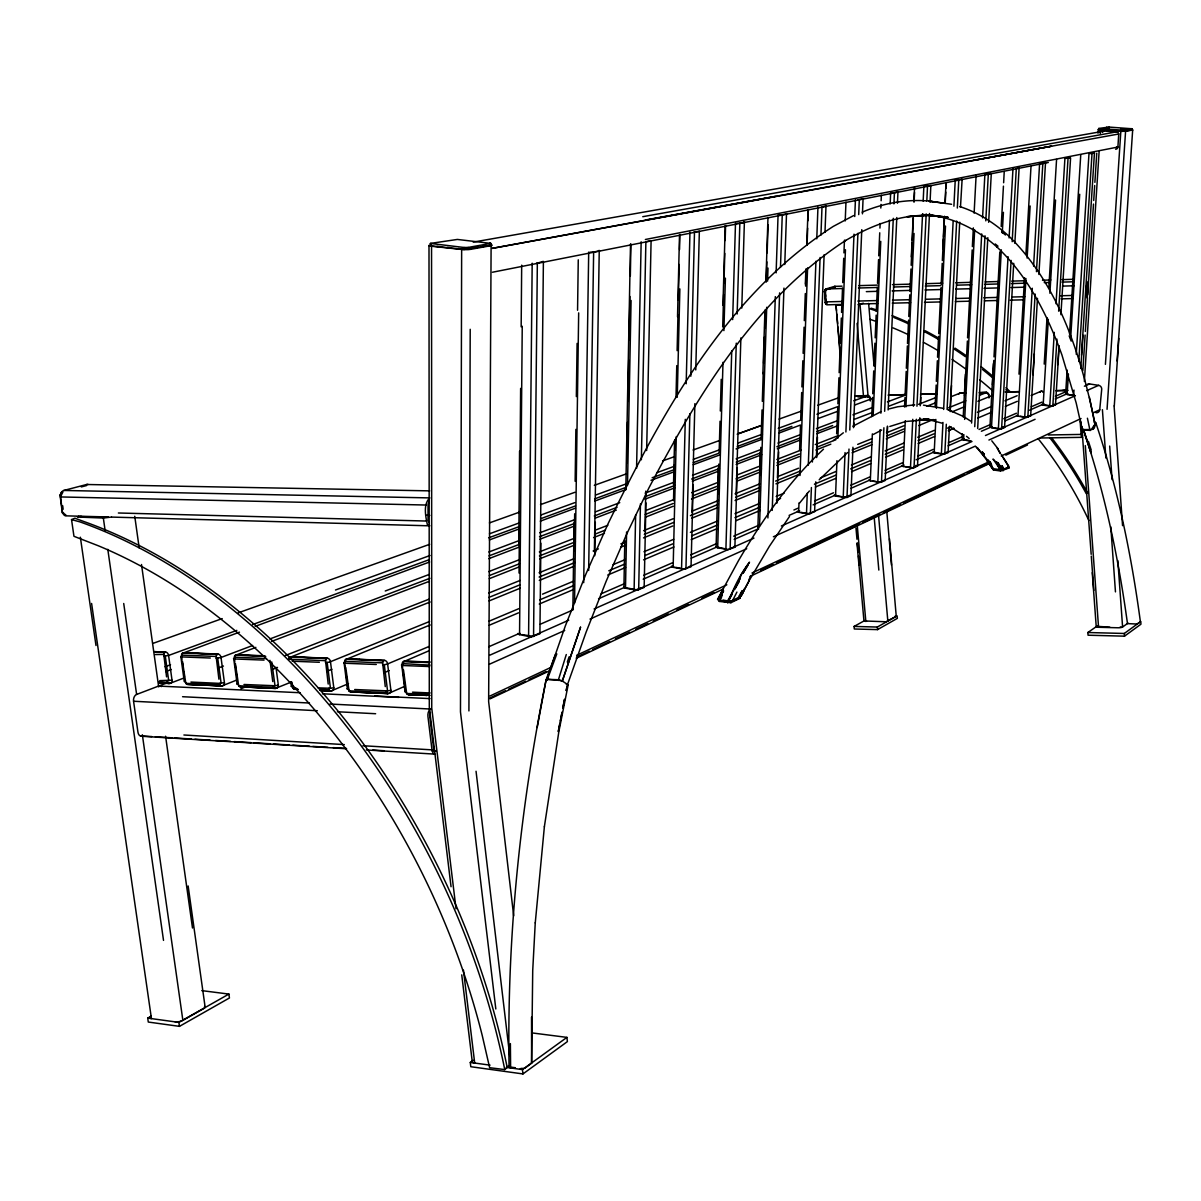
<?xml version="1.0" encoding="UTF-8"?>
<svg xmlns="http://www.w3.org/2000/svg" width="1201" height="1201" viewBox="0 0 1201 1201"><rect width="100%" height="100%" fill="white"/><g stroke="black" fill="none" stroke-linecap="round" stroke-linejoin="round"><path stroke-width="1.5" d="M429.808 525.768L427.421 524.897C425.679 516.79 422.902 504.075 429.823 497.905L63.803 490.458A5.525 4.023 -88.4 0 0 60.53 496.944L62.407 511.536A5.525 4.023 -88 0 0 67.076 515.875L108.21 516.985M430.078 245.049A6.305 0.841 0.7 0 0 431.549 246.235L461.649 249.448L460.478 711.893L495.818 1008.975M464.021 249.448L464.021 247.481L430.333 243.428L431.024 245.92L464.021 249.448L490.804 245.334L490.804 243.398L457.371 239.434L430.333 243.428M519.778 1069.235L524.897 1068.154L531.608 1063.185L532.719 970.528L535.256 922.803M468.15 249.403L468.165 247.436L490.804 243.398M468.915 710.932L470.207 329.299M490.023 242.842L490.804 245.334M489.438 244.479A6.245 0.826 0.9 0 1 491.104 245.65L488.642 701.609L513.683 915.823M518.787 543.528L519.568 451.066M519.042 573.057L519.433 527.014M519.943 468.585L520.634 388.373M521.159 326.807L521.684 265.166M539.895 633.122A3.573 1.096 1.9 0 1 539.414 633.933L531.292 636.935L519.553 634.653L522.24 326.252M528.59 636.725L532.178 263.214M533.559 636.545L537.342 263.139L543.287 261.368M540.06 573.823L543.392 261.938M539.91 633.558L540.885 543.182M574.093 522.225L572.862 609.477A3.453 1.021 2.2 0 1 573.342 609.132M574.153 551.124L574.678 513.773M575.144 481.286L575.88 429.373M576.345 396.585L577.096 343.411M577.561 310.248L578.266 259.836M574.543 603.097L578.672 312.891M583.701 582.665L588.7 252.105M588.655 570.49L593.639 252.03L599.719 250.769L599.044 250.378M594.375 551.875L599.239 250.919M594.765 555.733L595.306 522.3M623.919 587.169L624.82 540.285M625.796 489.693L630.51 244.133M626.216 489.498L626.337 483.883M626.727 463.271L627.523 422.046M627.913 401.434L628.708 360.21M629.114 339.598L629.94 296.497M630.33 275.885L630.945 243.998M643.481 586.568A3.318 0.961 2.7 0 1 643.736 587.649L636.635 590.246L625.496 588.205L626.592 531.968M627.492 485.444L631.08 300.49M634.113 590.051L635.629 515.154M636.575 468.345L641.154 241.791M638.677 589.916L640.448 503.804M641.364 459.773L645.883 241.731L651.092 240.695L646.648 450.54M644.922 531.458L645.778 491.134M644.156 587.334L645.943 502.859M673.521 484.634L674.572 440.272M677.529 316.899L679.511 234.645M673.521 500.712L674.377 464.877M674.737 449.895L674.962 440.091M675.998 397.456L676.764 365.614M677.124 350.647L677.965 315.052M678.325 300.07L679.181 264.49M679.541 249.508L679.901 234.48M690.35 565.806A3.213 0.886 3.1 0 1 690.665 566.827L683.985 569.244L673.145 567.322L676.298 436.533M677.244 397.306L679.871 288.931M681.552 569.064L685.291 419.344M686.176 383.78L689.959 232.183M685.936 568.944L689.884 413.639M690.83 376.213L694.493 232.138L699.357 231.177L695.754 369.923M692.061 512.422L694.884 403.656M691.04 566.527L693.157 484.739M510.38 1043.594L510.62 1067.974L509.074 1067.119L509.644 1066.068L507.107 1066.668M716.096 546.875L718.348 467.669M722.972 305.234L725.224 225.728M717.958 493.911L718.798 464.096M719.129 452.927L720.03 421.251M720.315 410.982L721.216 379.351M722.702 326.972L723.633 294.56M723.948 283.376L724.803 253.396M725.164 240.53L725.584 225.608M734.186 546.395A3.108 0.841 3.4 0 1 734.547 547.356L728.271 549.623L717.703 547.791L723.002 362.312M723.903 330.59L725.404 278.152M719.309 601.416L718.483 598.488L722.281 591.117L718.408 598.969L719.309 601.416L730.884 602.722L740.011 598.308L739.095 595.876M725.899 549.442L731.739 350.722M732.655 319.601L735.492 223.236M727.656 602.902L727.701 601.371L719.354 599.884M730.118 549.337L736.273 343.156M737.144 314.016L739.846 223.191L744.74 222.155L743.989 221.855M730.884 602.722L730.929 601.206L740.747 596.477L749.409 580.188L740.747 596.477M736.138 494.617L740.882 337.931M741.783 308.087L744.38 222.29M734.892 547.071L737.294 467.805M963.397 439.371L971.114 440.977M757.846 528.62L760.353 451.786M762.89 373.661L764.932 310.924M765.908 281.199L767.979 217.471M759.903 475.401L760.818 447.327M761.104 438.515L762.034 409.931M762.32 401.374L763.251 372.535M763.566 363.182L764.406 337.016M764.707 327.978L765.307 309.693M766.208 282.13L766.869 261.863M767.154 252.871L768.07 224.827M759.557 525.843L766.718 307.276M767.574 281.139L767.994 268.063M767.904 517.961L775.321 296.632M776.116 272.867L778.068 214.859M772.228 510.395L779.614 292.894M780.485 267.207L782.256 214.829L786.835 213.853L786.07 213.568M777.437 477.938L783.953 288.105M784.763 264.52L786.505 213.973M776.882 503.204L778.638 451.936M805.346 284.082L805.886 269.189M806.772 245.004L808.048 209.665M799.581 450.465L800.467 426.13M800.722 418.894L801.683 392.517M801.893 386.917L802.838 360.78M803.124 353.319L804.07 327.182M804.31 320.652L805.301 293.569M805.571 286.108L806.186 269.084M807.072 245.034L807.673 228.19M807.943 220.759L808.363 209.544M815.749 481.841L814.608 511.716L808.723 513.968L798.65 512.302L798.995 502.979M800.001 475.476L807.597 267.853M806.487 513.803L807.267 493.221M808.303 465.162L815.929 261.263M816.77 238.849L817.956 207.022M810.405 513.713L811.396 487.531M812.371 462.01L820.088 257.479M820.944 235.066L821.994 206.977L826.123 205.941M816.425 456.695L824.126 254.717M824.982 232.363L825.988 206.197M816.68 457.581L817.461 437.029M836.677 433.801L837.728 407.664M837.893 403.791L838.929 377.79M839.139 372.67L840.13 347.915M840.31 343.471L841.331 318.025M841.556 312.425L842.532 288.15M842.742 282.61L843.718 258.275M843.943 252.886L844.453 240.125M845.219 220.924L845.969 202.128M852.95 447.222L850.939 495.608L846.99 497.484L835.536 496.133L836.962 460.674M837.863 438.275L845.459 249.733M843.207 497.559L845.054 452.597M845.894 431.985L854.001 234.18M854.737 216.51L855.427 199.651M846.99 497.484L849.002 449.054M849.783 430.048L857.919 233.339M858.7 214.604L859.315 199.621L863.339 198.766M853.506 427.676L861.778 229.661M862.438 213.838L863.069 198.871M853.806 426.745L853.971 423.022M871.731 416.612L872.572 397.456M872.737 393.718L873.727 370.929M873.953 365.644L874.928 343.201M875.169 337.841L876.145 315.127M876.31 311.389L877.376 287.069M877.541 283.331L878.562 259.581M878.727 255.828L879.732 232.799M879.943 228.085L880.138 223.446M880.813 208.043L880.964 204.395M881.129 200.747L881.369 195.283M887.614 426.535L885.182 480.415L880.858 482.337L870.305 480.895L872.361 433.891M873.157 415.651L880.768 241.371M877.811 482.247L880.138 429.643M880.873 413.189L889.446 220.173M890.166 203.93L890.662 192.715M881.474 482.186L883.906 427.766M884.642 411.297L893.289 218.312M893.934 203.9L894.43 192.7L898.018 191.77M887.044 433.666L887.389 426.175M888.124 409.946L896.802 217.531M897.447 203.239L897.958 191.995M911.319 256.864L913.21 216.465M913.886 201.783L914.577 187.086M904.533 407.019L904.969 397.561M905.134 394.108L906.185 371.469M906.335 368.242L907.386 345.918M907.491 343.531L908.587 320.097M908.767 316.479L909.773 294.815M909.938 291.363L910.974 269.009M911.154 265.271L912.205 242.917M912.325 240.275L913.345 218.267M914.111 201.933L914.546 192.52M919.846 417.783L917.519 466.078L913.436 467.88L903.137 466.513L905.284 420.755M905.929 406.854L914.051 233.489M910.478 467.805L912.775 419.314M913.406 406.253L922.563 213.898M923.164 201.107L923.884 186.185M914.021 467.744L916.348 419.269M916.963 406.208L926.196 213.868M926.812 201.077L927.517 186.17L930.85 185.509L930.039 202.293M920.206 405.788L929.499 213.493M920.476 404.782L920.837 397.366M942.725 248.802L944.286 217.636M945.007 202.969L946.013 182.792M935.129 405.668L936.164 385.056M936.345 381.363L937.365 360.72M937.546 357.222L938.582 336.37M938.717 333.668L941.014 287.67M941.164 284.472L942.215 263.319M942.35 260.602L943.431 238.969M943.551 236.627L944.556 216.255M945.202 203.389L945.757 192.07M945.953 188.407L946.223 182.762M949.436 426.475L948.099 452.507L943.355 454.278L934.183 452.897L935.849 419.434M936.405 408.34L945.502 226.043M941.359 454.143L942.965 422.437M943.626 409.466L953.159 221.044M953.909 206.182L955.245 180.015L958.773 180L957.332 208.028M944.797 454.098L946.313 424.253M947.079 409.436L956.672 221.029M950.171 408.16L959.719 222.155M960.47 207.323L962.121 179.294L961.31 179.069M950.201 411.598L951.537 385.581M970.618 441.202L962.211 439.596L962.316 433.786M963.202 417.032L965.454 374.217M964.508 395.82L967.39 341.039M967.556 337.841L972.179 249.928M972.36 246.61L973.35 227.905M974.116 213.117L976.128 175.061M963.577 440.016L963.863 434.582M964.658 419.404L974.672 229.796M971.594 423.067L981.697 233.94M982.568 217.846L984.895 174.19M974.732 426.655L985 235.786M985.796 220.849L988.318 174.175L991.29 173.575L988.648 222.275M977.674 428.472L987.822 237.663M1013.704 263.319L1004.561 427.466L1001.094 429.012L989.924 427.166L993.437 363.618M992.446 384.695L993.797 360.39M993.993 356.877L999.802 251.925M1001.199 226.479L1003.435 186.155M1003.631 182.732L1004.246 171.443M991.471 427.781L1001.334 249.808M1002.28 232.949L1003.42 212.337M1007.774 466.288L1008.75 468.105L1000.523 470.987L993.497 469.996L990.179 463.991L992.371 467.925M998.361 428.922L1008.044 256.669M1009.095 237.948L1012.983 168.665M1000.523 470.987L1000.583 469.756C1013.013 466.589 1010.657 467.234 1000.343 469.876A508.008 193.166 -77.4 0 0 993.017 459.082L996.71 462.91L1000.343 469.876M1001.589 428.892L1011.107 260.392M1012.173 241.671L1016.301 168.65L1019.079 167.915M1014.845 243.308L1019.109 168.095M1002.985 470.882L1003.06 469.666L1004.276 469.441L1001.904 465.628L1003.691 469.576M1018.988 374.142L1024.573 277.686M1025.924 254.312L1031.013 166.308M1034.346 353.8L1030.653 415.891L1026.57 417.408L1017.953 416.177L1025.939 278.542M1027.125 258.08L1030.143 206.002M946.703 452.267L942.875 453.978L934.018 452.237M1024.708 417.272L1032.29 288.24M1033.596 266.082L1039.616 163.426M1027.846 417.242L1035.127 294.065M1036.448 271.666L1042.828 163.411L1045.455 162.705M1032.95 374.727L1037.469 298.358M1038.895 274.474L1045.501 162.886M1044.209 364.098L1047.017 317.604M1048.803 288.105L1056.565 159.448M1059.117 346.083L1055.484 404.872L1051.581 406.313L1043.144 405.142L1048.323 319.346M1049.899 293.239L1055.544 199.997M1049.764 406.193L1054.283 332.362M1056.024 303.748L1064.912 158.457L1070.586 157.931L1060.903 314.677M1052.812 406.163L1056.94 339.117M1058.651 311.179L1068.034 158.442M1057.826 364.684L1058.967 346.053M1075.39 395.76L1065.617 394.078L1067.134 370.043M1069.521 334.013L1080.75 154.794M1067.119 394.619L1068.41 374.021M1070.646 338.457L1079.699 194.277M1115.579 149.209A2.312 2.192 -89.3 0 0 1117.906 147.047L1118.716 134.002A2.327 2.192 -88 0 0 1116.675 131.855L1104.635 131.074A2.312 2.192 -88.5 0 0 1102.518 132.395M1073.619 395.639L1073.979 390.055M1076.246 354.295L1088.977 153.713L1094.561 153.158M1078.768 361.486L1092.009 153.713M1081.516 355.106L1094.426 153.233M1080.795 368.467L1082.927 335.154M1082.852 370.569L1085.119 335.049M1085.344 331.446L1087.505 297.668M1087.701 294.62L1093.495 204.08M1093.721 200.477L1094.681 185.524M1094.892 182.372L1096.753 153.203M1098.029 133.191L1098.269 129.453L1101.902 128.837M1098.855 128.432L1099.831 129.798L1122.139 131.329L1132.138 129.933L1132.213 128.792L1109.003 127.066L1098.855 128.432L1122.214 130.173L1132.213 128.792M1099.831 129.798L1099.906 128.642M1084.353 381.438L1099.095 151.851M1100.266 133.566L1100.491 129.918L1098.269 129.453M1106.737 128.207L1106.812 127.066M1108.928 128.207L1109.003 127.066M1105.415 364.353L1120.833 131.314L1122.214 131.389L1122.214 130.173M1124.361 131.344L1124.436 130.173M1107.052 409.316L1125.577 131.329L1132.858 129.963L1129.781 129.708M1131.147 128.582L1132.138 129.933M1117.11 361.021L1132.663 130.053M1114.288 405.818L1118.837 338.382M823.496 449.189C789.027 481.196 762.019 520.303 738.435 560.762L717.582 599.224C726.44 604.598 742.158 601.146 744.125 589.106L739.756 597.392M535.256 922.908L544.383 826.663M1096.003 412.709A3.588 3.363 62.5 0 0 1099.726 409.766L1101.707 389.394A3.588 3.378 64 0 0 1098.645 385.356L1089.532 383.945A3.588 3.363 64.6 0 0 1087.04 384.605M428.832 650.852L404.136 661.436A3.633 2.192 -86.8 0 0 403.026 663.643L402.951 665.519L429.598 666.555M345.783 667.606L349.041 690.845A3.588 2.222 -86.1 0 0 350.587 691.881L388.403 693.487A3.603 2.777 66.9 0 0 390.865 690.125L387.623 663.928A3.603 2.792 67.5 0 0 384.29 660.31L383.75 660.67A3.618 2.207 -86.7 0 0 382.624 662.847L385.266 686.582M430.168 624.97L346.443 659.259A3.588 2.237 -86.6 0 0 345.318 661.421L345.242 663.267L376.288 664.483M319.976 689.164L329.269 689.944A3.558 2.237 -86 0 0 330.815 690.965L321.418 690.515L331.401 690.845A3.543 2.702 67.5 0 0 333.773 687.542L330.47 661.721A3.558 2.717 68 0 0 327.212 658.163L326.657 658.508A3.573 2.252 -86.5 0 0 325.516 660.655L328.203 684.045M255.873 647.384L236.012 655.07A3.483 2.312 -86.1 0 0 234.841 657.172L234.765 658.974L264.055 660.115M182.417 661.075L185.825 683.339A3.438 2.342 -85.2 0 0 187.446 684.345L222.215 685.801A3.453 2.552 68.5 0 0 224.422 682.588L221.014 657.487A3.453 2.567 69 0 0 217.906 654.035L217.336 654.365A3.468 2.327 -86 0 0 216.15 656.452L218.912 679.181M183.918 678.025L169.911 683.384L158.772 682.874L169.911 683.384A3.393 2.477 68.9 0 0 172.028 680.216L168.59 655.461A3.408 2.492 69.4 0 0 165.543 652.053L164.957 652.383A3.423 2.357 -85.7 0 0 163.756 654.44L166.564 676.854M239.479 632.161L183.122 653.074A3.438 2.342 -85.8 0 0 181.936 655.145L181.846 656.917L210.325 658.028M544.368 826.753L558.87 731.529L568.148 684.93L562.203 680.922A3.588 0.886 11.8 0 0 557.369 679.676L547.386 679.346L556.814 653.899M537.192 727.506L546.14 679.601C520.273 807.012 506.822 937.05 509.074 1067.119M559.651 724.488L558.27 731.664L562.083 712.043L560.342 720.9M564.5 699.372L562.774 708.335L564.5 699.537M566.241 690.395L566.932 686.807M566.226 690.62L566.917 687.047M1091.063 429.523L1083.467 429.613L1090.778 430.348L1083.587 430.153A2.342 1.471 -18.6 0 1 1082.071 429.102L1082.206 428.502M849.437 495.337L844.903 497.364L835.506 495.352M566.287 654.545L558.285 680.231L554.682 680.081M830.341 288.51L825.582 289.936L825.012 291.738L826.708 304.108L825.763 304.123L824.637 289.966L835.085 287.084M562.218 681.327L580.533 627.207L562.218 681.327L560.702 680.862M547.206 680.306L546.08 679.901L555.222 654.935M567.307 662.051L569.124 656.812M546.44 680.261L565.371 625.826L585.953 573.958L607.586 524.762M567.262 685.261L586.058 632.281L606.13 581.329L627.207 532.959M1094.186 425.214L1091.634 429.147M742.308 590.892L739.471 595.696M673.341 566.332L673.941 566.977M748.643 580.488L750.595 576.15M1116.45 147.768L1116.81 146.972M626.967 533.484L648.795 488.161C698.006 394.919 755.444 299.109 845.804 240.365M607.826 524.221C662.216 412.513 726.005 295.566 833.239 226.419L853.716 215.534M60.05 495.127L61.596 492.08L62.872 492.11L61.326 495.142L60.05 495.127L62.317 512.752L65.785 514.824M732.385 600.95L736.919 592.093M720.03 599.569L722.041 594.18M740.326 594.075L742.053 590.847M731.769 594.9L728.376 601.04L723.377 600.155M735.147 588.76L739.381 581.089M749.769 579.588L769.421 546.245L789.507 516.475M1095.897 423.067C1117.53 487.591 1131.357 554.487 1140.41 621.863L1136.972 624.025L1127.484 623.619C1118.431 557.669 1104.65 492.185 1083.182 429.102M520.033 633.437L520.543 634.218M743.239 573.012L748.043 565.161M1098.104 626.412L1109.784 627.132M429.117 501.297L428.036 504.435L428.036 520.438L429.207 522.81M799.491 503.189L809.399 490.969M819.187 479.8L847.606 452.522M1041.777 404.407L1043.144 405.142M1016.586 415.411L1017.953 416.177M889.506 538.874L896.261 616.338L885.978 621.773L863.954 620.947L856.989 543.272M865.771 620.677L866.567 621.112M932.832 452.026L934.183 452.897M901.786 465.583L903.137 466.513M868.984 479.935L870.305 480.895M504.75 1069.581L507.197 1067.509A571.886 386.857 64 0 0 83.439 521.369L74.882 518.201L71.535 519.598L73.952 536.307L98.182 545.719A556.633 375.943 64 0 1 482.277 1035.667L489.633 1067.704L504.75 1069.581A573.252 387.338 64 0 0 79.987 521.895L71.535 519.598M834.23 495.112L835.536 496.133M797.359 511.236L798.65 512.302M833.524 440.452L843.327 432.81M1088.181 283.151L1087.4 296.407M989.819 173.935L990.675 173.289M1088.286 281.349C1085.674 285.838 1084.893 293.84 1087.295 298.193M184.489 681.027L185.284 681.808M1069.115 158.292L1069.926 157.676M473.299 1060.318L470.282 1062.435L470.792 1066.713L522.96 1073.934L567.397 1041.597L566.917 1037.379L532.148 1032.935M1124.496 636.17L1140.95 624.205L1140.77 621.533L1124.301 633.467L1087.866 632.522L1088.061 635.209L1124.496 636.17L1124.301 633.467M506.267 1067.374L522.45 1069.596L566.917 1037.379M1096.438 626.367A3.543 0.811 -3.6 0 0 1098.555 627.282L1118.041 627.778A3.573 0.826 -3.4 0 0 1122.59 627.012L1128.039 623.109M1087.866 632.522L1097.774 625.616M719.549 598.924L719.879 598.729A518.592 199.006 -77.4 0 1 722.146 594.3M852.89 426.205L880.813 411.748M988.948 397.981L988.828 394.438L987.988 394.318M150.981 1016.286L147.723 1018.103L148.293 1022.051L179.474 1026.36L229.436 997.971L228.896 994.083L201.753 990.615M877.556 629.609L897.342 618.365L897.117 615.843L877.33 627.042L854.076 626.442L854.301 628.994L877.556 629.609L877.33 627.042M147.723 1018.103L178.904 1022.381L228.896 994.083M175.121 1021.856A5.57 1.877 -11.1 0 0 182.867 1020.355L203.78 1008.525A5.495 1.847 -10.8 0 0 204.5 1006.318M854.076 626.442L864.885 620.452M844.903 240.921C871.446 225.203 901.936 213.433 933.267 215.579L927.292 215.099M873.307 434.462L881.684 430.048M837.517 304.844L841.871 304.949M840.16 355.466L835.986 304.889L836.481 310.474M870.29 400.984L870.185 397.531L868.893 396.87A2.132 0.931 88.7 0 0 868.128 395.624L855.773 396M718.483 598.488L721.456 597.062M721.471 597.513L717.582 599.224M489.918 698.006L505.261 690.785M508.654 689.194L525.603 681.207M528.995 679.616L545.96 671.629M576.48 657.262L589.331 651.212M592.709 649.621L609.553 641.694M615.482 638.902L629.774 632.176M635.824 629.324L647.699 623.739M653.299 621.097L668.417 613.981M676.824 610.033L688.578 604.493M701.954 598.203L713.829 592.603M760.818 570.49L773.174 564.68M776.567 563.074L795.948 553.946M796.909 553.496L859.646 523.966M862.873 522.45L880.003 514.388M883.396 512.797L900.345 504.81M903.737 503.219L964.028 474.83M967.375 473.254L989.099 463.031M1005.822 455.164L1027.546 444.94M490.083 698.847L549.217 670.999M576.24 658.268L723.182 589.06M750.175 576.345L990.645 463.001M489.948 696.025L551.154 667.291M576.63 655.326L726.83 584.812M751.991 573.012L989.339 461.589M1001.229 456.005L1081.05 418.533M1092.94 412.949L1099.726 409.766M264.43 655.791L236.582 654.74A3.468 2.582 68.8 0 0 234.36 657.998L233.534 658.643L234.765 658.974M1120.908 626.967L1119.993 627.252M489.407 664.243L564.695 630.45M590.006 619.085L746.722 548.737M773.384 536.772L975.422 446.081M988.918 440.031L1035.097 419.299M640.613 588.1L636.215 589.766L626.352 587.829M1029.362 415.876L1026.074 417.137L1020.084 416.252M489.813 655.176L568.734 620.196M594.09 608.967L753.943 538.123M781.386 525.963L971.999 441.488M985.466 435.513L1074.67 395.985M1086.65 390.67L1098.645 385.356M217.906 654.035L183.708 652.744A3.423 2.522 69.2 0 0 181.561 655.956L180.69 656.587L181.846 656.917M403.836 686.702L388.403 693.487L350.587 691.881L387.833 693.608A3.618 2.192 -86.2 0 1 386.317 692.557L349.041 690.845M488.672 646.799L519.658 633.257M540.18 624.28L572.952 609.943M598.548 598.744L624.52 587.379M643.181 579.212L672.62 566.332M691.251 558.18L717.282 546.8M734.171 539.414L758.492 528.77M789.102 515.379L799.641 510.77M813.137 504.87L835.461 495.097M850.908 488.342L869.824 480.07M885.137 473.359L904.128 465.057M916.138 459.803L934.498 451.771M948.084 445.826L964.208 438.77M981.382 431.264L991.891 426.67M1005.372 420.77L1017.427 415.486M1029.452 410.232L1044.089 403.821M1055.199 398.972L1067.659 393.523M1084.383 386.197L1089.532 383.945M601.191 593.789L625.316 583.296M643.676 575.309L672.56 562.744M690.68 554.877L716.757 543.543M733.691 536.171L759.167 525.092M793.906 509.99L798.17 508.128M814.548 501.012L833.479 492.785M850.683 485.294L869.599 477.067M885.077 470.342L902.371 462.82M917.774 456.125L933.252 449.399M948.445 442.794L962.496 436.669M979.04 429.478L990.945 424.313M1003.781 418.714L1016.451 413.219M1031.314 406.749L1041.958 402.125M1055.394 396.285L1065.767 391.766M383.99 672.815L389.244 670.578M348.5 683.609L331.401 690.845L320.006 690.32M948.64 430.408L953.789 428.217M977.854 418.038L991.591 412.213M1005.342 406.388L1017.367 401.299M1031.119 395.474L1041.432 391.106M489.227 625.256L518.577 612.81M539.264 604.043L573.808 589.406M607.736 575.039L625.586 567.472M643.541 559.861L673.911 546.98M691.175 539.669L717.192 528.65M736.048 520.664L760.368 510.35M815.434 487.005L836.151 478.238M851.524 471.723L870.665 463.601M885.828 457.176L902.882 449.955M918.164 443.484L934.513 436.548M948.325 430.694L953.819 428.367M429.102 646.453L387.623 663.928A3.648 0.796 -7.6 0 1 384.29 664.663L382.549 664.723M488.942 621.262L518.952 608.622M539.684 599.884L574.243 585.337M608.802 570.775L624.595 564.14M645.087 555.493L672.74 543.858M691.521 535.946L717.658 524.927M734.937 517.661L760.023 507.092M776.416 500.186L780.575 498.445M814.428 484.183L835.851 475.161M850.713 468.9L870.44 460.599M885.272 454.353L903.062 446.862M918.104 440.527L933.883 433.876M947.484 428.156L951.012 426.655M542.522 594.165L573.583 581.164M613.035 564.68L625.346 559.531M643.991 551.724L673.671 539.324M690.38 532.328L717.838 520.859M734.997 513.683L759.963 503.249M776.176 496.463L784.118 493.146M820.358 477.983L835.896 471.498M851.419 464.997L870.41 457.056M885.152 450.9L904.023 443.004M917.744 437.269L934.258 430.363M977.404 412.333L991.471 406.448M1005.012 400.789L1017.172 395.699M326.672 671.434L331.911 669.272M489.062 600.935L520.243 588.205M539.309 580.428L573.958 566.287M620.737 547.191L625.931 545.074M643.526 537.883L672.725 525.978M691.626 518.262L717.748 507.603M735.072 500.532L760.383 490.203M775.966 483.838L799.175 474.365M852.079 452.777L871.941 444.67M886.308 438.8L904.098 431.414M918.72 425.589L933.282 419.509M952.153 411.808L964.163 406.899M977.899 401.299L993.347 394.994M291.618 681.928L275.434 688.413L240.275 686.792A3.483 2.297 -85.5 0 1 238.684 685.771L235.321 663.192M429.583 621.487L330.47 661.721A3.618 0.766 -7.8 0 1 327.152 662.442L325.441 662.502M488.702 597.497L520.003 584.797M539.129 577.035L574.979 562.488M620.857 543.873L625.286 542.071M644.306 534.355L673.701 522.42M690.41 515.649L718.228 504.36M735.612 497.304L759.963 487.426M775.606 481.076L799.956 471.197M852.11 450.03L871.581 442.118M886.893 435.903L904.368 428.817M488.717 593.084L520.033 580.458M539.084 572.772L573.988 558.705M593.144 551.004L598.353 548.887M643.616 530.662L673.206 518.727M691.761 511.251L718.453 500.502M735.057 493.806L760.218 483.673M777.632 476.647L798.545 468.225M857.694 444.385L871.611 438.785M886.458 432.795L903.752 425.83M948.58 407.77L965.799 400.819M979.521 395.294L986.697 392.472A2.192 0.856 88.8 0 1 987.297 393.282M240.906 688.758L246.805 686.387M862.198 212.157C882.525 203.539 904.878 199.186 926.962 200.897M272.312 669.482L277.491 667.426M236.162 680.291L222.215 685.801L187.446 684.345L221.615 685.921A3.468 2.312 -85.4 0 1 220.023 684.915L185.825 683.339M430.138 601.986L290.432 657.142A3.528 2.282 -86.4 0 0 289.546 658.418M489.272 578.687L519.117 566.932M539.699 558.825L574.844 544.984M593.594 537.598L604.448 533.334M645.553 517.136L673.266 506.221M691.521 499.031L719.384 488.056M736.798 481.196L761.179 471.603M776.852 465.418L799.491 456.5M815.914 450.03L830.822 444.16M926.707 406.283L935.399 402.86M951.042 396.69L959.734 393.267M285.433 655.461L428.892 599.239M489.347 575.549L519.523 563.719M539.414 555.928L575.429 541.816M594.645 534.295L605.319 530.106M645.297 514.433L673.296 503.459M692.467 495.953L718.678 485.684M736.138 478.839L761.479 468.9M777.017 462.82L799.506 454.008M816.5 447.342L835.956 439.716M488.702 571.631L520.138 559.396M539.339 551.92L574.273 538.333M595.231 530.181L607.841 525.272M645.868 510.47L674.181 499.451M691.611 492.665L719.264 481.901M736.543 475.176L761.134 465.598M776.852 459.488L801.292 449.97M815.269 444.535L837.082 436.038M918.555 404.332L935.864 397.591M217.997 668.116L223.431 666.03M300.145 692.737L158.562 686.071L136.629 694.448A5.54 3.873 -84.3 0 0 133.566 701.249L137.965 732.25A5.54 3.843 -83.5 0 0 142.529 736.033L151.881 736.588M158.937 685.966L167.69 682.618M271.621 641.394L429.388 581.299M488.792 558.675L518.787 547.251M539.819 539.234L574.874 525.873M595.411 518.051L616.338 510.08M644.982 499.181L674.782 487.831M692.316 481.151L718.603 471.137M736.138 464.457L761.689 454.714M777.272 448.784L800.977 439.746M816.755 433.741L837.878 425.694M854.166 419.389L873.217 412.138M888.8 406.193L904.383 400.263M252.57 645.522L221.014 657.487L216.075 658.253M269.76 639.007L429.883 578.297M488.987 555.883L520.288 544.008M539.519 536.712L575.024 523.261M594.3 515.95L617.074 507.317M644.802 496.809L674.917 485.384M691.656 479.034L719.429 468.51M736.243 462.13L761.149 452.687M776.852 446.742L801.262 437.479M816.86 431.564L832.638 425.574M385.251 590.997L429.147 574.468M488.837 551.995L519.312 540.51M539.759 532.809L574.874 519.583M595.516 511.806L619.746 502.679M645.102 493.131L674.962 481.886M692.512 475.281L718.844 465.357M736.123 458.857L760.984 449.489M777.993 443.079L800.692 434.537M816.41 428.622L838.238 420.395M852.935 414.855L873.352 407.169M887.404 401.885L904.984 395.264M165.768 671.569L171.263 669.512M165.092 666.765L170.527 664.738M79.026 516.175L77.434 517.015L103.346 518.051L111.453 517.061M81.083 516.235L80.302 516.655L108.495 517.196M255.167 626.367L429.643 561.978M489.377 539.94L520.003 528.635M540.33 521.144L575.459 508.173M594.78 501.042L625.09 489.858M651.002 480.295L673.836 471.873M693.157 464.742L719.504 455.014M736.063 448.904L761.674 439.461M779.239 432.976L800.482 425.034M817.956 418.594L837.187 411.493M854.677 405.037L872.166 398.582M236.837 630.375L168.59 655.461L163.681 656.211M252.585 624.58L429.237 559.666M488.627 537.838L519.898 526.353M540.765 518.682L575.519 505.906M594.63 498.88L626.397 487.216M652.143 477.758L674.812 469.426M693.292 462.625L718.453 453.393M737.324 446.457L762.17 437.314M779.584 430.919L791.909 426.385M335.499 590.006L430.018 555.493M489.453 533.799L519.988 522.645M541.066 514.944L574.724 502.664M595.546 495.067L627.162 483.523M656.707 472.729L674.602 466.198M693.367 459.352L720.285 449.519M737.864 443.109L762.455 434.131M778.278 428.352L801.112 420.005M816.935 414.24L838.343 406.418M853.821 400.774L868.128 395.624L862.003 395.835M1003.105 469.276L1001.139 469.486A509.464 193.736 -77.4 0 0 998.767 465.748M738.51 433.636L761.419 425.424M779.059 419.104L801.968 410.907M817.836 405.217L838.989 397.636M153.293 643.271L222.215 618.59M238.098 612.9L429.658 544.308M489.407 522.915L520.258 511.866M540.495 504.615L574.934 492.29M594.33 485.339L626.066 473.975M662.607 460.899L673.686 456.92M693.082 449.985L720.075 440.317M737.174 434.192L761.884 425.349M889.806 426.475L905.719 421.491L929.094 419.524L919.08 419.554L927.202 419.539M224.422 682.588L219.483 683.369L190.944 682.063M172.028 680.216L159.733 680.637M858.039 304.619L863.384 303.192M826.183 301.676L825.432 301.901L824.712 292.804A3.408 1.516 88.6 0 1 825.943 288.976L834.635 286.363L842.081 286.153M824.712 292.804L825.462 292.579A1.711 0.766 88.6 0 1 825.582 291.318M81.263 486.93L86.637 485.519M63.803 490.458L86.637 484.498A5.465 3.933 -88.7 0 1 88.123 484.498M889.386 408.835L897.898 406.719L914.712 404.872M430.033 695.409L408.19 694.553A3.633 2.177 -86.3 0 1 406.689 693.502L403.491 669.918M1000.583 469.756L992.356 468.57L987.267 461.064L993.497 469.996M275.99 667.351L278.317 685.035A3.498 2.627 68 0 1 276.02 688.293L240.275 686.792L275.434 688.413A3.513 2.282 -85.7 0 1 273.858 687.392L238.684 685.771M492.47 272.237L1048.293 162.495M645.357 239.494L1117.906 147.047M775.321 196.394L492.095 248.382L1051.521 146.207L645.673 219.948M973.846 160.318L1118.716 134.002M471.302 248.457L463.451 249.132M474.755 247.841L478.193 247.226M481.631 246.61L485.084 245.995M491.104 245.65L470.477 249.358A6.335 0.841 0.8 0 1 461.649 249.448M642.76 216.69L1116.675 131.855M1103.824 131.179L473.179 242.122M532.058 636.2L522.345 634.623M683.564 568.809L684.525 568.658M809.099 513.473L807.147 513.503M536.367 263.274L537.342 263.139M593.639 252.03L589.961 252.195M156.31 652.308L164.957 652.383L154.389 651.633L165.543 652.053M264.61 656.001L236.012 655.07L265.736 656.362M693.698 232.243L694.493 232.138M739.846 223.191L736.648 223.311M782.256 214.829L779.194 214.934M859.315 199.621L857.664 199.741M1051.716 405.998L1042.888 404.587M927.517 186.17L924.89 186.245M988.318 174.175L985.856 174.235M1042.828 163.411L1040.531 163.471M1008.81 466.874L1003.135 457.671M729.938 601.025L728.376 601.04A520.979 198.27 -77.4 0 1 732.19 593.564M520.814 1068.485L522.195 1068.35M1123.821 131.209L1122.875 131.254M1125.577 131.329L1122.139 131.239M568.148 684.93L566.362 684.6M278.317 685.035A3.573 0.781 -8.2 0 1 274.999 685.756L243.968 684.48M333.773 687.542A3.603 0.796 -7.9 0 1 330.455 688.278L318.085 687.858M390.865 690.125A3.648 0.826 -7.7 0 1 387.548 690.875L354.7 689.524M958.593 394.303A2.177 1.982 68.4 0 1 960.245 393.177L964.598 393.072M727.701 601.371L730.929 601.206M430.198 662.051L404.136 661.436L429.418 662.667M900.72 394.814L905.464 394.634L888.064 395.144L905.299 394.649M936.9 393.853L920.476 394.243L936.3 393.838M1007.714 391.976L1018.508 391.631M1062.645 390.505L1067.779 390.325L1055.844 390.685L1067.644 390.34M924.695 215.294L907.175 216.69L932.051 215.324L947.949 217.291L932.051 215.324M893.814 192.761L891.697 192.776M858.85 285.643L877.496 285.102M892.403 284.652L911.034 284.112M925.776 283.676L942.725 283.166M955.711 282.79L970.678 282.34M985.09 281.92L998.632 281.514M1011.677 281.124L1025.699 280.719M1042.483 280.223L1050.815 279.968M1061.999 279.638L1073.649 279.293M842.802 288.48L825.943 288.976L826.078 290.657M858.535 288.015L876.82 287.489M893.409 287.009L910.268 286.514M925.265 286.078L940.698 285.643M956.987 285.162L971.699 284.742M984.565 284.367L998.346 283.961M1011.452 283.586L1025.534 283.166M1044.239 282.625L1049.749 282.475M1062.044 282.115L1073.604 281.77M824.637 289.966L825.582 289.936M824.051 291.768L825.012 291.738M866.326 291.633L877.541 291.318M892.148 290.912L911.169 290.372M924.95 289.981L941.164 289.531M955.636 289.111L970.963 288.69M984.039 288.315L998.992 287.895M1011.017 287.564L1025.159 287.159M1062.525 286.108L1073.979 285.778M842.201 301.466L825.432 301.901A3.408 1.516 88.7 0 0 827.204 304.814L843.357 304.408M857.844 301.061L877.856 300.535M892.493 300.16L909.262 299.71M925.896 299.274L940.938 298.884M955.741 298.509L970.348 298.118M983.784 297.773L996.83 297.428M1011.722 297.037L1024.768 296.707M1060.168 295.776L1071.652 295.476M855.082 395.97L867.888 395.639A2.132 1.907 70.2 0 1 869.989 397.696M960.245 393.177L965.709 393.042M979.16 392.682L986.486 392.487A2.192 2.012 67.8 0 1 988.678 394.604M1005.162 391.991L1019.394 391.661M857.919 396.915L868.893 396.87M824.922 302.757L825.883 302.742M859 304.003L877.721 303.538M892.298 303.162L910.613 302.697M924.5 302.337L941.344 301.916M955.335 301.556L969.913 301.181M984.385 300.82L997.476 300.49M1010.251 300.16L1023.672 299.815M1061.099 298.869L1072.748 298.569M842.922 305.144L835.656 305.069M965.454 393.072L960.47 393.177A2.177 0.871 88.8 0 1 960.695 393.297M1048.218 434.972L1081.11 434.417A3.558 1.261 89.2 0 0 1082.596 437.329L1040.501 438.005M155.304 654.56L163.756 654.44M216.15 656.452L181.936 655.145M266.472 658.568L234.841 657.172M325.516 660.655L289.276 659.259M464.021 247.481L468.165 247.436M382.624 662.847L345.318 661.421M927.232 394.108L920.702 394.228A2.162 0.901 88.7 0 1 921.152 394.634M291.993 682.438L293.074 688.278L296.587 688.293M406.689 693.502L428.817 694.163M160.619 683.084L169.296 683.504A3.408 2.342 -85.1 0 1 167.675 682.513L159.117 681.793M86.637 484.498L429.688 490.864M60.53 496.944L426.25 505.036M297.923 689.374L294.635 689.299A3.528 2.267 -85.8 0 1 293.074 688.278M426.085 515.244L429.793 515.349M118.374 512.992L426.25 521.039M62.317 512.752L63.593 512.797M111.723 517.091L428.607 525.798M327.212 658.163L291.002 656.797A3.528 2.657 68.4 0 0 288.825 658.403M384.29 660.31L346.999 658.899A3.573 2.747 67.8 0 0 344.597 662.261A3.618 0.781 -7.7 0 0 344.117 663.102L347.404 689.059L348.53 689.239M428.847 661.991L404.677 661.09A3.633 2.822 67.2 0 0 402.185 664.483A3.663 0.796 -7.5 0 0 401.78 665.339L405.007 691.671L406.178 691.866M430.093 665.144L403.026 663.643M292.203 661.211L319.361 662.261M412.528 692.166L430.093 692.962M298.103 689.449L295.221 689.179A3.513 2.657 67.8 0 1 292.023 685.651A3.573 0.781 -8.1 0 0 291.468 686.507L292.549 686.687M374.787 696.01L429.973 698.607M322.499 693.788L398.882 697.376M1082.476 435.573L1080.78 421.131M182.567 696.715L309.453 703.02M329.975 704.041L430.724 709.04A5.99 3.543 -86 0 0 427.931 716.412L431.985 749.859A5.99 3.513 -85.4 0 0 434.837 754.123L366.335 749.949M133.566 701.249L317.334 710.722M337.421 711.758L375.628 713.724M183.903 734.997L344.327 744.605M362.972 745.731L431.985 749.859M432.075 750.805L435.813 751.03M155.379 736.813L171.893 737.819M174.355 737.969L191.199 738.99M194.937 739.215L210.115 740.146M215.534 740.477L230.502 741.377M234.255 741.602L251.099 742.638M254.011 742.818L269.82 743.779M273.558 744.004L289.201 744.95M292.864 745.175L309.363 746.181M312.876 746.391L327.843 747.307M333.202 747.638L346.564 748.448M372.775 750.04L384.005 750.73M141.072 736.213L345.858 748.703M1121.224 128.972L1124.887 129.228M1120.608 129.092L1125.532 129.348M1100.491 129.918L1120.833 131.314M937.636 202.293L928.583 201.062L951.582 204.29M547.386 679.346L559.621 680.442M402.951 665.519L401.78 665.339M345.242 663.267L344.117 663.102M238.158 684.21L237.122 684.03L233.73 658.809M436.924 246.295L440.452 246.67M447.538 247.421L451.066 247.811M458.151 248.562L461.679 248.937M924.004 419.074L935.069 420.335L931.165 419.84M923.509 405.172L943.566 408.355M928.583 201.062L944.857 203.299L941.239 202.789M927.622 419.359L923.704 418.849L931.541 419.885L927.622 419.359L942.275 423.232M511.656 1067.224L515.319 1067.734M470.282 1062.435L490.068 1065.152M938.582 216.465L922.533 214.484L943.265 217.081L934.093 215.82L942.41 217.366L938.582 216.465C960.62 221.044 980.692 232.363 997.34 247.346L996.65 246.715C1027.906 275.96 1047.512 315.172 1061.924 354.926L1076.201 403.026L1082.071 429.102M1067.524 394.438L1074.024 395.459M905.524 466.589L911.019 467.564M872.391 480.91L878.381 481.991M800.872 512.317L805.571 513.202M726.65 549.112L717.688 547.191M1053.968 404.317L1055.484 404.872M675.623 567.322L680.667 568.358M915.928 465.372L917.519 466.078M1002.55 427.061C1002.835 429.838 993.062 428.652 991.26 427.181M895.345 615.858L896.261 616.338M959.809 206.602C978.139 212.442 994.548 223.146 1008.72 236.012M948.25 409.766L963.472 416.492L970.768 421.161M947.589 409.526L951.537 410.937M1029.888 415.456L1030.653 415.891M1003.781 427.016L1004.561 427.466M947.334 452.011L948.099 452.507M884.416 479.875L885.182 480.415M1007.699 467.504L1008.75 468.105M949.451 426.445L963.217 435.182M995.254 243.983L998.001 246.205M1001.634 231.778L1005.477 234.991M966.535 436.308L969.162 438.515M739.05 597.392L740.011 598.308M1009.425 236.642C1059.642 286.333 1081.275 356.742 1095.117 424.253L1092.55 429.433L1094.126 428.322L1095.837 423.638A2.327 1.456 -18.4 0 0 1094.231 422.121M1001.454 454.714L1008.81 466.288M982.373 452.192L984.355 454.518M982.313 451.921L984.099 454.128M991.786 440.812L998.001 448.754M988.183 459.938L991.35 464.156L989.699 461.679M1002.895 469.666L997.656 462.505L1002.34 469.756M989.564 461.98L991.395 464.592M998.767 451.051L1000.538 453.648L997.34 448.123L997.881 449.744M991.666 465.297L989.654 462.22L991.576 465.207M1094.757 423.653L1089.457 397.426M996.575 461.785L1001.139 469.486M167.675 682.513L167.134 680.982M220.023 684.915L219.483 683.369M273.858 687.392L273.333 685.816M329.269 689.944L328.759 688.338M386.317 692.557L385.806 690.95M1069.19 335.875L1071.187 341.129M1083.587 430.153L1090.973 452.657L1083.467 429.613M1088.406 441.337L1091.244 450.12M1087.415 418.218L1089.998 430.408M168.74 680.922L165.288 656.151M221.119 683.309L217.711 658.178M274.999 685.756L271.741 661.886M330.455 688.278L327.152 662.442M387.548 690.875L384.29 664.663M180.856 656.752L184.293 681.628M91.606 603.457L151.446 1018.613A5.555 1.847 -11.2 0 1 151.086 1016.016M80.362 537.207L95.99 645.522M123.718 603.502L136.614 694.388M142.349 734.742L182.867 1020.355M178.904 1022.381L179.474 1026.36M103.346 518.051L105.193 531.022M107.805 549.352L163.516 940.383M188.137 885.963L205.101 1006.948M134.752 516.295L139.181 547.881M141.508 564.515L158.682 686.912M165.588 736.243L192.49 927.998M181.561 655.956L182.027 659.409M182.507 662.862L183.228 668.041M183.708 671.494L184.414 676.658M234.36 657.998L234.826 661.496M235.306 664.994L236.057 670.608M236.477 673.746L237.182 679M269.97 660.34L272.777 681.583M62.692 505.726L63.143 509.269M344.597 662.261L345.287 667.666M345.693 670.909L347.705 686.747M402.185 664.483L405.413 690.785A3.663 0.841 -7.6 0 0 405.007 691.671M456.02 908.782L431.744 708.08L431.549 246.235M463.451 970.108L474.695 1063.035A5.87 2.252 -8.9 0 1 472.338 1060.963M451.051 886.728L429.297 707.059L428.997 245.665M461.739 974.867L472.278 1061.894M522.45 1069.596L522.96 1073.934M476.046 771.252L509.779 1056.189M290.987 681.763L291.468 686.507M857.184 524.687L865.846 621.518M836.812 314.137L837.652 323.489M837.968 327.062L840.145 351.383M855.983 528.065L856.974 539.249M857.304 542.942L858.145 552.25M858.475 555.958L859.315 565.266M868.623 303.403L874.088 366.035M886.728 510.875L891.472 565.086M859.991 304.273L868.188 397.501M878.516 514.959L887.854 621.232M857.064 323.399L863.594 397.366M874.223 517.766L878.832 570.07M825.462 292.579L825.748 296.212M1085.299 445.586L1098.555 627.282M1081.801 426.37L1091.169 554.307M1091.289 556.108L1093.811 590.427M1092.264 572.667L1096.228 626.682M1080.149 421.431L1081.11 434.417M1114.093 405.983L1122.56 525.663M1109.679 446.066L1112.081 479.634M1117.846 560.582L1122.59 627.012M1102.413 409.706L1105.881 458.046M1110.805 526.834L1115.459 591.883M834.755 288.045L834.635 286.363A3.393 1.501 88.6 0 1 835.19 286.454M531.533 1017.157L531.608 1063.185M431.024 243.968L431.024 245.92M758.567 529.251A3.018 0.781 3.6 0 1 758.176 528.35M826.783 303.087A1.711 0.766 88.7 0 1 826.288 302.277M430.453 712.418A2.987 1.771 -86 0 0 429.673 715.601L433.726 749.019A2.987 1.756 -85.4 0 0 435.152 751.15M158.562 686.071A5.48 3.783 -84.7 0 1 161.414 686.612M519.553 634.653A3.588 1.096 1.8 0 1 518.006 633.452M673.145 567.322A3.213 0.901 3 0 1 671.944 566.046M734.487 589.121A520.979 198.27 -77.4 0 1 739.921 578.897M743.074 573.147A520.979 198.27 -77.4 0 1 747.037 566.046M720.795 598.053A520.153 199.396 -77.4 0 1 722.326 595.065M717.703 547.791A3.108 0.841 3.3 0 1 716.457 546.59M625.496 588.205A3.333 0.961 2.6 0 1 624.355 586.839M870.004 319.346A345.708 296.227 61.4 0 1 875.754 321.298M893.109 327.918A345.708 296.227 61.4 0 1 909.037 335.019M923.464 342.33A345.708 296.227 61.4 0 1 939.212 351.323M951.958 359.399A345.708 296.227 61.4 0 1 965.904 369.157M979.551 379.681A345.708 296.227 61.4 0 1 992.852 390.956M1038.099 438.62A345.708 296.227 61.4 0 1 1088.887 520.573M869.839 308.807A355.706 304.844 61.4 0 1 875.829 310.774M893.859 317.484A355.706 304.844 61.4 0 1 908.932 324.015M923.974 331.401A355.706 304.844 61.4 0 1 938.912 339.658M953.699 348.77A355.706 304.844 61.4 0 1 965.379 356.667M982.538 369.503A355.706 304.844 61.4 0 1 993.707 378.705M1005.958 389.649A355.706 304.844 61.4 0 1 1008.63 392.172M1049.674 437.569A355.706 304.844 61.4 0 1 1086.335 493.791M871.07 308.177A355.601 304.859 61.4 0 1 877.06 310.143M892.103 315.653A355.601 304.859 61.4 0 1 907.16 322.003M925.22 330.755A355.601 304.859 61.4 0 1 937.185 337.286M954.96 348.11A355.601 304.859 61.4 0 1 966.625 356.006M980.977 366.62A355.601 304.859 61.4 0 1 993.587 376.859M1005.883 387.728A355.601 304.859 61.4 0 1 1009.906 391.496M1052.076 438.35A355.601 304.859 61.4 0 1 1087.611 493.086M408.76 694.418A3.618 2.807 66.6 0 1 405.413 690.785M1040.246 392.157A2.222 2.057 66.1 0 1 1041.958 391.016L1042.168 391.001A2.222 0.826 88.8 0 1 1042.858 392.307M240.876 686.672A3.468 2.582 68.3 0 1 237.963 684.06M237.122 684.03A3.543 0.766 -8.3 0 1 237.258 683.429M188.047 684.225A3.423 2.507 68.7 0 1 185.194 681.658M351.157 691.761A3.573 2.732 67.3 0 1 348.095 689.074M347.404 689.059A3.618 0.811 -7.8 0 1 347.885 688.188M741.242 574.724L738.87 581.434L727.266 601.446L728.286 601.731C733.796 587.905 740.326 573.913 749.514 562.173L741.242 574.724M723.527 590.937L718.919 599.96L718.003 599.899L723.527 590.937M195.027 653.164L183.122 653.074L217.336 654.365L195.027 653.164M302.997 657.247L290.432 657.142L326.657 658.508L302.997 657.247M359.354 659.379L346.443 659.259L383.75 660.67L359.354 659.379M982.088 392.607L980.226 392.697L986.697 392.472L982.088 392.607M421.461 695.004L408.19 694.553L427.001 695.409L421.461 695.004M977.899 448.333L976.083 446.967L985.946 458.106A507.242 194.277 -77.4 0 1 993.317 468.885L977.899 448.333"/></g></svg>
